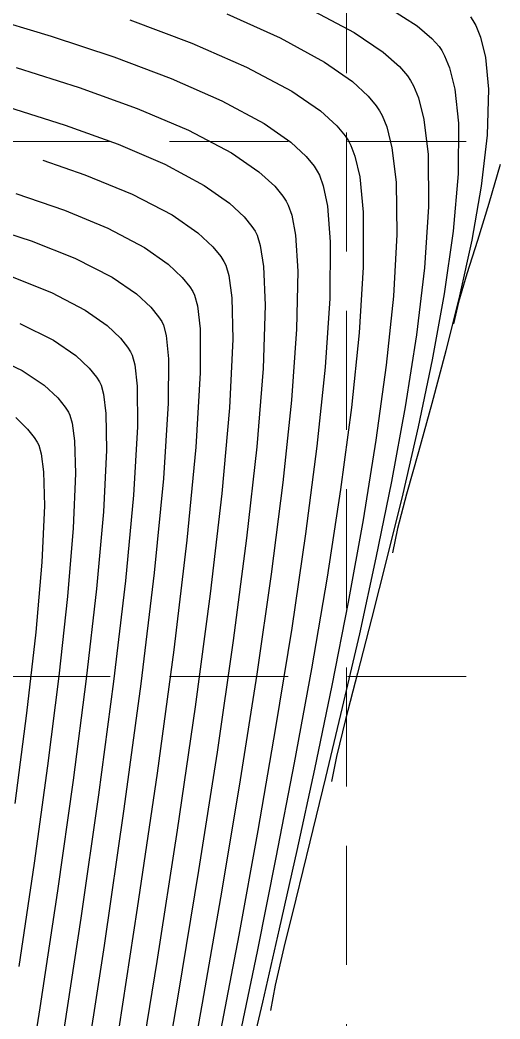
# Model space of a CAD drawing. Header units: inches. Extents: x 2547543 to 2548696, y 7125653 to 7126375.
# Drawn here: x 2548648.55 to 2548664.72, y 7125804.85 to 7125838.46 of the extents above; entities that cross this region are included whole.
import ezdxf

# ---------------------------------------------------------------- set-up
doc = ezdxf.new("R2010")
doc.units = ezdxf.units.IN
doc.header["$MEASUREMENT"] = 0
doc.linetypes.add('HIDDEN', pattern=[0.375, 0.25, -0.125])
for name, color, linetype in [('CONT-MJR', 6, 'Continuous'), ('CONT-MNR', 14, 'Continuous'), ('GRID', 254, 'HIDDEN')]:
    doc.layers.add(name, color=color, linetype=linetype)

msp = doc.modelspace()

# ---------------------------------------------------------------- linework, layer by layer
at = {"layer": 'CONT-MJR', "color": 35}
for points, elevation in [([(2548655.516157372, 7125838.665237795), (2548657.317081811, 7125837.858479523)], 570), ([(2548657.317081811, 7125837.858479523), (2548658.810154007, 7125837.04405176)], 570), ([(2548660.282206429, 7125835.898556213), (2548660.552477413, 7125835.571475838)], 570), ([(2548660.552477413, 7125835.571475838), (2548660.660437291, 7125835.408129076)], 570), ([(2548660.749679253, 7125835.244726261), (2548660.904826246, 7125834.863940061)], 570), ([(2548660.904826246, 7125834.863940061), (2548661.081450194, 7125834.164111074)], 570), ([(2548661.081450194, 7125834.164111074), (2548661.218523462, 7125833.008504554)], 570), ([(2548650.733022428, 7125833.256905006), (2548652.327518629, 7125832.602376172)], 565), ([(2548661.218523462, 7125833.008504554), (2548661.245156229, 7125831.24421564)], 570), ([(2548652.327518629, 7125832.602376172), (2548653.67354317, 7125831.901412723)], 565), ([(2548655.045095927, 7125830.83207185), (2548655.310220965, 7125830.505928937)], 565), ([(2548655.419653718, 7125830.339211619), (2548655.483342003, 7125830.211415122)], 565), ([(2548655.686088864, 7125829.115637647), (2548655.717659012, 7125827.72691839)], 565), ([(2548649.823734515, 7125825.744018406), (2548650.072199068, 7125825.433870168)], 560), ([(2548650.072199068, 7125825.433870168), (2548650.178870146, 7125825.270294162)], 560), ([(2548655.608198253, 7125825.413996986), (2548655.34922337, 7125822.530049947)], 565), ([(2548650.178870146, 7125825.270294162), (2548650.228551278, 7125825.170348946)], 560), ([(2548650.228551278, 7125825.170348946), (2548650.310014181, 7125824.895554473)], 560), ([(2548650.310014181, 7125824.895554473), (2548650.389013051, 7125824.303609014)], 560), ([(2548660.539992348, 7125824.323616523), (2548660.105633408, 7125821.649221093)], 570), ([(2548650.418061496, 7125823.199825906), (2548650.341091299, 7125821.359652643)], 560), ([(2548655.34922337, 7125822.530049947), (2548654.957830472, 7125819.150195443)], 565), ([(2548660.105633408, 7125821.649221093), (2548659.602813851, 7125818.878585336)], 570), ([(2548650.150331895, 7125819.066257372), (2548649.858724313, 7125816.382193154)], 560), ([(2548654.957830472, 7125819.150195443), (2548654.451115667, 7125815.34955164)], 565), ([(2548654.451115667, 7125815.34955164), (2548653.846175067, 7125811.203236708)], 565), ([(2548658.466652585, 7125813.258650918), (2548657.870740725, 7125810.514381298)], 570), ([(2548657.870740725, 7125810.514381298), (2548657.281227945, 7125807.883929431)], 570), ([(2548656.71682917, 7125805.419809837), (2548656.196259325, 7125803.174537037)], 570)]:
    msp.add_lwpolyline(points, dxfattribs=dict(at, elevation=elevation))
at = {"layer": 'CONT-MJR', "color": 35, "extrusion": (-0.5725167267706803, -0.8198930403215936, 0), "elevation": -7301573.998528467}
msp.add_lwpolyline([(-1990033.27936219, 570), (-1990032.13636309, 570)], dxfattribs=at)
at = {"layer": 'CONT-MJR', "color": 35, "extrusion": (-0.6763008507254867, -0.7366255217598581, 0), "elevation": -6972733.703815568}
msp.add_lwpolyline([(-2941801.396324923, 570.0000000000009), (-2941800.670154842, 570.0000000000009)], dxfattribs=at)
at = {"layer": 'CONT-MJR', "color": 35, "extrusion": (0.8776399583976323, 0.4793204600513127, 0), "elevation": 5652365.14207023}
msp.add_lwpolyline([(5032292.690863294, 570.0000000000005), (5032292.504678953, 570.0000000000005)], dxfattribs=at)
at = {"layer": 'CONT-MJR', "color": 35, "extrusion": (0.3236866611773594, 0.9461643331767761, 0), "elevation": 7567173.518127679}
msp.add_lwpolyline([(-104903.7507175691, 565), (-104905.2462764969, 565)], dxfattribs=at)
at = {"layer": 'CONT-MJR', "color": 35, "extrusion": (-0.568831764421918, -0.8224539037445489, 0), "elevation": -7310423.430766299}
msp.add_lwpolyline([(-1957249.370356124, 565), (-1957248.319559142, 565)], dxfattribs=at)
at = {"layer": 'CONT-MJR', "color": 35, "extrusion": (-0.6808624003438307, -0.7324113542252313, 0), "elevation": -6954322.801350078}
msp.add_lwpolyline([(-2985047.084408619, 565), (-2985046.39173684, 565)], dxfattribs=at)
at = {"layer": 'CONT-MJR', "color": 35, "extrusion": (0.9984158402682988, -0.05626553031250044, 0), "elevation": 2143685.084768728}
msp.add_lwpolyline([(7257944.565849288, 570), (7257942.49197662, 570)], dxfattribs=at)
at = {"layer": 'CONT-MJR', "color": 35, "extrusion": (0.8359915239681769, 0.5487423547106284, 0), "elevation": 6040899.247953485}
msp.add_lwpolyline([(4558578.787914058, 565), (4558578.588489406, 565)], dxfattribs=at)
at = {"layer": 'CONT-MJR', "color": 35, "extrusion": (0.9584285796855982, 0.2853325387015068, 0), "elevation": 4475935.479586359}
msp.add_lwpolyline([(6102384.989269832, 565), (6102384.625387918, 565)], dxfattribs=at)
at = {"layer": 'CONT-MJR', "color": 35, "extrusion": (0.991346328827102, 0.1312724507313979, 0), "elevation": 3462025.509351417}
msp.add_lwpolyline([(6729597.009196827, 565), (6729596.255653259, 565)], dxfattribs=at)
at = {"layer": 'CONT-MJR', "color": 35, "extrusion": (0.9946549062384964, -0.1032551088115645, 0), "elevation": 1799260.029075106}
msp.add_lwpolyline([(7350903.230710654, 570), (7350900.893848696, 570)], dxfattribs=at)
at = {"layer": 'CONT-MJR', "color": 35, "extrusion": (0.9988820139457214, -0.04727284861037878, 0), "elevation": 2208948.180751259}
msp.add_lwpolyline([(7238343.366795374, 565.0000000000009), (7238341.051285262, 565.0000000000009)], dxfattribs=at)
at = {"layer": 'CONT-MJR', "color": 35, "extrusion": (-0.4268681716143133, -0.9043138636903966, 0), "elevation": -7531920.824269323}
msp.add_lwpolyline([(-737011.5611004927, 560), (-737010.3181734756, 560)], dxfattribs=at)
at = {"layer": 'CONT-MJR', "color": 35, "extrusion": (0.9906837186608564, -0.1361828534739128, 0), "elevation": 1554501.411619893}
msp.add_lwpolyline([(7406524.553708349, 570), (7406522.00431692, 570)], dxfattribs=at)
at = {"layer": 'CONT-MJR', "color": 35, "extrusion": (0.55626639974433, 0.8310040267745287, 0), "elevation": 7339318.249194107}
msp.add_lwpolyline([(1845920.677928066, 560.0000000000005), (1845919.780262898, 560.0000000000005)], dxfattribs=at)
at = {"layer": 'CONT-MJR', "color": 35, "extrusion": (-0.6826544587689578, -0.7307413290096991, 0), "elevation": -6946982.540488623}
msp.add_lwpolyline([(-3002073.580088554, 560), (-3002072.957188695, 560)], dxfattribs=at)
at = {"layer": 'CONT-MJR', "color": 35, "extrusion": (0.9996538831308543, 0.02630805848793035, 0), "elevation": 2735234.860673921}
msp.add_lwpolyline([(7056307.892111526, 560.0000000000009), (7056306.787946249, 560.0000000000009)], dxfattribs=at)
at = {"layer": 'CONT-MJR', "color": 35, "extrusion": (0.9965585798543458, -0.08289147675539116, 0), "elevation": 1949209.508866522}
msp.add_lwpolyline([(7312559.804977391, 560.0000000000009), (7312557.503662327, 560.0000000000009)], dxfattribs=at)
at = {"layer": 'CONT-MJR', "color": 35, "extrusion": (0.9812656832514275, -0.1926594375396885, 0), "elevation": 1128055.949372501}
msp.add_lwpolyline([(7483344.856179204, 570), (7483341.988085867, 570)], dxfattribs=at)
at = {"layer": 'CONT-MJR', "color": 35, "extrusion": (0.9921560999502623, -0.1250050932221768, 0), "elevation": 1637895.162830532}
msp.add_lwpolyline([(7388516.403898968, 560), (7388513.367904831, 560)], dxfattribs=at)
at = {"layer": 'CONT-MJR', "color": 35, "extrusion": (0.9790429660140583, -0.2036538010899761, 0), "elevation": 1044047.18856678}
msp.add_lwpolyline([(7495524.198053759, 570), (7495521.332425846, 570)], dxfattribs=at)
at = {"layer": 'CONT-MJR', "color": 35, "extrusion": (0.9905235928019318, -0.137342681285727, 0), "elevation": 1545819.124360174}
msp.add_lwpolyline([(7408324.614033483, 560), (7408321.30493217, 560)], dxfattribs=at)
at = {"layer": 'CONT-MJR', "color": 35, "extrusion": (0.9881503576741841, -0.153488991880142, 0), "elevation": 1424719.631772554}
msp.add_lwpolyline([(7432563.198697923, 565.0000000000009), (7432558.7288641, 565.0000000000009)], dxfattribs=at)
at = {"layer": 'CONT-MJR', "color": 35, "extrusion": (0.9891688759638754, -0.1467819294884876, 0), "elevation": 1475104.136505404}
msp.add_lwpolyline([(7422725.180741519, 560), (7422721.661875562, 560)], dxfattribs=at)
at = {"layer": 'CONT-MJR', "color": 35, "extrusion": (0.9747577464381452, -0.2232651691572797, 0), "elevation": 893378.7253051398}
msp.add_lwpolyline([(7514962.833507512, 570), (7514960.305577261, 570)], dxfattribs=at)
at = {"layer": 'CONT-MJR', "color": 35, "extrusion": (0.9870322398566426, -0.1605221401663311, 0), "elevation": 1371753.081476242}
msp.add_lwpolyline([(7442516.292936982, 565), (7442511.620037256, 565)], dxfattribs=at)
at = {"layer": 'CONT-MNR', "color": 35, "extrusion": (0.4666476819087597, 0.8844432943774186, 0), "elevation": 7491725.859132497}
msp.add_lwpolyline([(1071112.508245291, 571.0000000000009), (1071110.725061077, 571.0000000000009)], dxfattribs=at)
at = {"layer": 'CONT-MNR', "color": 35, "extrusion": (0.5419275946123863, 0.8404251794167242, 0), "elevation": 7369924.12836838}
msp.add_lwpolyline([(1719729.819243037, 572), (1719728.731042169, 572)], dxfattribs=at)
at = {"layer": 'CONT-MNR', "color": 35, "extrusion": (-0.2883856750472426, -0.9575143353639914, 0), "elevation": -7558085.993729073}
msp.add_lwpolyline([(385376.60339113, 568), (385378.946870141, 568)], dxfattribs=at)
at = {"layer": 'CONT-MNR', "color": 35, "extrusion": (0.8218316796429217, 0.5697303663447246, 0), "elevation": 6154379.205967506}
msp.add_lwpolyline([(4404188.75713554, 573), (4404188.618540439, 573)], dxfattribs=at)
at = {"layer": 'CONT-MNR', "color": 35, "extrusion": (-0.3503344903306486, -0.936624655283409, 0), "elevation": -7567116.778409912}
msp.add_lwpolyline([(-109296.4558053082, 569), (-109294.2223058562, 569)], dxfattribs=at)
at = {"layer": 'CONT-MNR', "color": 35, "extrusion": (-0.6453329067241892, -0.7639014592857569, 0), "elevation": -7088173.657607735}
msp.add_lwpolyline([(-2651611.352720109, 572), (-2651610.697542029, 572)], dxfattribs=at)
at = {"layer": 'CONT-MNR', "color": 35}
for points, elevation in [([(2548663.804907435, 7125838.44947955), (2548663.901221923, 7125838.274278481)], 573), ([(2548663.901221923, 7125838.274278481), (2548664.063067299, 7125837.882567205)], 573), ([(2548659.807344085, 7125838.036340999), (2548660.785343482, 7125837.3806778)], 571), ([(2548662.428519747, 7125837.839663161), (2548662.667220861, 7125837.568139547)], 572), ([(2548664.063067299, 7125837.882567205), (2548664.233193391, 7125837.199297103)], 573), ([(2548664.233193391, 7125837.199297103), (2548664.336517524, 7125836.130819411)], 573), ([(2548648.420101089, 7125836.864093049), (2548650.546862097, 7125836.190170756)], 567), ([(2548656.176664151, 7125836.87873211), (2548657.707576547, 7125836.062178935)], 569), ([(2548661.333494996, 7125836.897025057), (2548661.60357699, 7125836.579245483)], 571), ([(2548663.019679069, 7125836.855650805), (2548663.200366674, 7125836.13739014)], 572), ([(2548653.647651954, 7125836.493501781), (2548655.351499141, 7125835.746122587)], 568), ([(2548650.546862097, 7125836.190170756), (2548652.502205065, 7125835.486764909)], 567), ([(2548661.708594006, 7125836.421912568), (2548661.804825534, 7125836.246465339)], 571), ([(2548661.804825534, 7125836.246465339), (2548661.971064392, 7125835.843785737)], 571), ([(2548663.200366674, 7125836.13739014), (2548663.324154633, 7125834.987978357)], 572), ([(2548664.336517524, 7125836.130819411), (2548664.293075606, 7125834.587594196)], 573), ([(2548657.707576547, 7125836.062178935), (2548658.671121527, 7125835.399743416)], 569), ([(2548661.971064392, 7125835.843785737), (2548662.157673328, 7125835.117200756)], 571), ([(2548652.502205065, 7125835.486764909), (2548654.231458522, 7125834.753299139)], 567), ([(2548658.671121527, 7125835.399743416), (2548659.222144328, 7125834.898555788)], 569), ([(2548659.222144328, 7125834.898555788), (2548659.500876446, 7125834.562711748)], 569), ([(2548663.324154633, 7125834.987978357), (2548663.311477673, 7125833.2879542)], 572), ([(2548651.851605988, 7125834.283193227), (2548653.43117753, 7125833.607864248)], 566), ([(2548657.672462252, 7125834.347762326), (2548658.191226806, 7125833.86748106)], 568), ([(2548658.456714661, 7125833.543589534), (2548658.564123862, 7125833.380562093)], 568), ([(2548664.721931547, 7125833.602196563), (2548664.348353075, 7125832.286228102)], 574), ([(2548656.599857852, 7125833.355469977), (2548657.132067551, 7125832.866887813)], 567), ([(2548663.311477673, 7125833.2879542), (2548663.139790475, 7125831.353596712)], 572), ([(2548657.132067551, 7125832.866887813), (2548657.405208468, 7125832.534770139)], 567), ([(2548657.405208468, 7125832.534770139), (2548657.515967147, 7125832.366778601)], 567), ([(2548657.702678788, 7125831.897151208), (2548657.828101117, 7125831.219380875)], 567), ([(2548660.108402337, 7125831.996504622), (2548660.111285275, 7125830.147254544)], 569), ([(2548651.50933387, 7125831.46107242), (2548652.745134903, 7125830.807716348)], 564), ([(2548656.467810433, 7125831.35299511), (2548656.534324158, 7125831.222702716)], 566), ([(2548663.139790475, 7125831.353596712), (2548662.838024821, 7125829.247238545)], 572), ([(2548648.927612648, 7125831.02996836), (2548650.402524067, 7125830.449345099)], 563), ([(2548659.004422023, 7125830.999447253), (2548658.986391842, 7125829.089757983)], 568), ([(2548663.961325514, 7125831.040947171), (2548663.604706676, 7125829.917184877)], 574), ([(2548650.402524067, 7125830.449345099), (2548651.658719479, 7125829.808967961)], 563), ([(2548657.905582289, 7125830.013627932), (2548657.868976273, 7125828.062870658)], 567), ([(2548663.604706676, 7125829.917184877), (2548663.322354372, 7125828.965772329)], 574), ([(2548654.267000472, 7125829.485265136), (2548654.371497004, 7125829.325428126)], 564), ([(2548649.614741242, 7125829.291513401), (2548650.747061166, 7125828.703867076)], 562), ([(2548652.474007789, 7125829.247375813), (2548652.958738096, 7125828.794295123)], 563), ([(2548654.371497004, 7125829.325428126), (2548654.43225647, 7125829.20029482)], 564), ([(2548658.986391842, 7125829.089757983), (2548658.831046329, 7125826.777452635)], 568), ([(2548650.747061166, 7125828.703867076), (2548651.487885455, 7125828.181423144)], 562), ([(2548648.548488616, 7125828.25355144), (2548649.681142703, 7125827.690195194)], 561), ([(2548661.904263379, 7125827.868820055), (2548661.526739463, 7125825.449842723)], 571), ([(2548649.681142703, 7125827.690195194), (2548650.426951469, 7125827.17673591)], 561), ([(2548652.275183575, 7125827.297861144), (2548652.330524954, 7125827.183576234)], 562), ([(2548662.897084315, 7125827.327271165), (2548662.4224069, 7125825.555737467)], 573), ([(2548652.418708066, 7125826.858445711), (2548652.496744417, 7125826.139031059)], 562), ([(2548658.831046329, 7125826.777452635), (2548658.554488615, 7125824.120135076)], 568), ([(2548651.22702686, 7125826.284077654), (2548651.279629026, 7125826.176812195)], 561), ([(2548651.279629026, 7125826.176812195), (2548651.364623463, 7125825.87656609)], 561), ([(2548652.496744417, 7125826.139031059), (2548652.505178295, 7125824.774381726)], 562), ([(2548662.4224069, 7125825.555737467), (2548661.969408172, 7125823.927783633)], 573), ([(2548651.443373004, 7125825.220502341), (2548651.462378454, 7125823.985848893)], 561), ([(2548649.130713431, 7125824.256510669), (2548649.181849054, 7125824.153276005)], 559), ([(2548656.524340728, 7125824.101355702), (2548656.183624082, 7125821.02674063)], 566), ([(2548658.554488615, 7125824.120135076), (2548658.172821833, 7125821.175409174)], 568), ([(2548649.2651527, 7125823.868680109), (2548649.344473335, 7125823.255141315)], 559), ([(2548661.969408172, 7125823.927783633), (2548661.574063395, 7125822.506490183)], 573), ([(2548649.344473335, 7125823.255141315), (2548649.370044805, 7125822.112965764)], 559), ([(2548657.407807489, 7125822.903868183), (2548657.013192891, 7125819.811973362)], 567), ([(2548661.064990733, 7125822.928859795), (2548660.542443383, 7125820.363348703)], 571), ([(2548659.347374945, 7125822.668795063), (2548658.893038625, 7125819.718685802)], 569), ([(2548661.574063395, 7125822.506490183), (2548661.272347829, 7125821.354937639)], 573), ([(2548661.272347829, 7125821.354937639), (2548661.100236739, 7125820.536206519)], 573), ([(2548660.90881323, 7125820.348452169), (2548660.390631991, 7125818.317080419)], 572), ([(2548651.12706284, 7125819.326953432), (2548650.782542786, 7125816.291284369)], 561), ([(2548652.101364714, 7125819.591668029), (2548651.70367163, 7125816.204825174)], 562), ([(2548660.390631991, 7125818.317080419), (2548659.915962974, 7125816.487703913)], 572), ([(2548650.782542786, 7125816.291284369), (2548650.339921477, 7125812.880283047)], 561), ([(2548656.52919027, 7125816.456049741), (2548655.970773711, 7125812.894272512)], 567), ([(2548659.915962974, 7125816.487703913), (2548659.51373796, 7125814.922655306)], 572), ([(2548659.408657592, 7125815.328651774), (2548658.844271538, 7125812.974420805)], 571), ([(2548657.158573588, 7125814.654147808), (2548656.55819839, 7125811.192820076)], 568), ([(2548659.51373796, 7125814.922655306), (2548659.212888731, 7125813.684267252)], 572), ([(2548655.188626499, 7125813.829866666), (2548654.566418353, 7125809.840865617)], 566), ([(2548658.844271538, 7125812.974420805), (2548658.312791634, 7125810.805571412)], 571), ([(2548655.970773711, 7125812.894272512), (2548655.352917298, 7125809.184816863)], 567), ([(2548651.197796653, 7125812.39524597), (2548650.60049651, 7125808.243621155)], 562), ([(2548657.173775755, 7125810.278867038), (2548656.539757001, 7125807.122044105)], 569), ([(2548649.814054096, 7125809.165560938), (2548649.219795826, 7125805.218729516)], 561), ([(2548657.837644076, 7125808.87958103), (2548657.442255053, 7125807.253927093)], 571), ([(2548657.442255053, 7125807.253927093), (2548657.15005076, 7125805.986087035)], 571), ([(2548653.882452497, 7125805.680327078), (2548653.152765329, 7125801.414879976)], 566), ([(2548649.219795826, 7125805.218729516), (2548648.572001848, 7125801.111400252)], 561), ([(2548654.690595116, 7125805.385857986), (2548653.998781251, 7125801.555571072)], 567)]:
    msp.add_lwpolyline(points, dxfattribs=dict(at, elevation=elevation))
at = {"layer": 'CONT-MNR', "color": 35, "extrusion": (-0.3145652139422028, -0.9492358643548485, 0), "elevation": -7565817.42236788}
msp.add_lwpolyline([(177728.874100402, 568.0000000000009), (177731.1022779965, 568.0000000000009)], dxfattribs=at)
at = {"layer": 'CONT-MNR', "color": 35, "extrusion": (-0.3991246855214516, -0.916896660157186, 0), "elevation": -7550887.629947767}
msp.add_lwpolyline([(-507245.0739278975, 569.0000000000005), (-507243.0670287735, 569.0000000000005)], dxfattribs=at)
at = {"layer": 'CONT-MNR', "color": 35, "extrusion": (0.8284699304590193, 0.5600335474998152, 0), "elevation": 6102198.474868611}
msp.add_lwpolyline([(4476205.559634796, 572), (4476205.399769626, 572)], dxfattribs=at)
at = {"layer": 'CONT-MNR', "color": 35, "extrusion": (-0.3507487526749265, -0.936469600412626, 0), "elevation": -7567066.341589647}
msp.add_lwpolyline([(-112643.665171959, 568), (-112641.5988544151, 568)], dxfattribs=at)
at = {"layer": 'CONT-MNR', "color": 35, "extrusion": (-0.6616136702696326, -0.749844884834421, 0), "elevation": -7029501.526526546}
msp.add_lwpolyline([(-2803451.170106897, 571.0000000000009), (-2803450.439087021, 571.0000000000009)], dxfattribs=at)
at = {"layer": 'CONT-MNR', "color": 35, "extrusion": (0.8767829532027961, 0.4808863202181816, 0), "elevation": 5661341.801506717}
msp.add_lwpolyline([(5022195.736341649, 572), (5022195.534284747, 572)], dxfattribs=at)
at = {"layer": 'CONT-MNR', "color": 35, "extrusion": (0.9247847053109159, 0.3804907999190026, 0), "elevation": 5068279.944889624}
msp.add_lwpolyline([(5620122.541217998, 572.0000000000009), (5620122.105565025, 572.0000000000009)], dxfattribs=at)
at = {"layer": 'CONT-MNR', "color": 35, "extrusion": (0.8317368627264937, 0.5551700560926262, 0), "elevation": 6075866.899717202}
msp.add_lwpolyline([(4511880.355304368, 571), (4511880.16614248, 571)], dxfattribs=at)
at = {"layer": 'CONT-MNR', "color": 35, "extrusion": (-0.2998101960330311, -0.9539988712543823, 0), "elevation": -7562149.751177751}
msp.add_lwpolyline([(295009.2861557901, 566), (295011.3216766962, 566)], dxfattribs=at)
at = {"layer": 'CONT-MNR', "color": 35, "extrusion": (-0.4757104517031895, -0.8796019361849696, 0), "elevation": -7480320.907722902}
msp.add_lwpolyline([(-1148032.359703882, 568), (-1148030.743658153, 568)], dxfattribs=at)
at = {"layer": 'CONT-MNR', "color": 35, "extrusion": (0.9930590954300861, 0.1176164656142132, 0), "elevation": 3369087.677890762}
msp.add_lwpolyline([(6776610.740641093, 571.0000000000009), (6776609.554149141, 571.0000000000009)], dxfattribs=at)
at = {"layer": 'CONT-MNR', "color": 35, "extrusion": (-0.3383102897567122, -0.9410346156463798, 0), "elevation": -7567891.872250343}
msp.add_lwpolyline([(-12375.34171036771, 566.0000000000009), (-12373.44551293924, 566.0000000000009)], dxfattribs=at)
at = {"layer": 'CONT-MNR', "color": 35, "extrusion": (0.5734318445422366, 0.8192532695478781, 0), "elevation": 7299344.557887611}
msp.add_lwpolyline([(1998185.300750963, 568), (1998184.20281679, 568)], dxfattribs=at)
at = {"layer": 'CONT-MNR', "color": 35, "extrusion": (-0.4665770884069655, -0.8844805371367304, 0), "elevation": -7491805.820815611}
msp.add_lwpolyline([(-1070516.168047245, 567.0000000000005), (-1070514.530371324, 567.0000000000005)], dxfattribs=at)
at = {"layer": 'CONT-MNR', "color": 35, "extrusion": (0.833965610074382, 0.5518164198474561, 0), "elevation": 6057646.892341156}
msp.add_lwpolyline([(4536308.807197176, 569), (4536308.605310956, 569)], dxfattribs=at)
at = {"layer": 'CONT-MNR', "color": 35, "extrusion": (0.9931593913006475, -0.1167665340383437, 0), "elevation": 1699170.87101674}
msp.add_lwpolyline([(7374688.237453878, 573.0000000000009), (7374686.510593147, 573.0000000000009)], dxfattribs=at)
at = {"layer": 'CONT-MNR', "color": 35, "extrusion": (0.8806886304410322, 0.4736956155717499, 0), "elevation": 5620052.053291635}
msp.add_lwpolyline([(5068352.449583711, 569), (5068352.276587248, 569)], dxfattribs=at)
at = {"layer": 'CONT-MNR', "color": 35, "extrusion": (0.9328762081269546, 0.3601971408974186, 0), "elevation": 4944289.111831212}
msp.add_lwpolyline([(5729501.292426937, 569), (5729500.899955859, 569)], dxfattribs=at)
at = {"layer": 'CONT-MNR', "color": 35, "extrusion": (0.567313425979624, 0.8235019591374765, 0), "elevation": 7314024.836027645}
msp.add_lwpolyline([(1943758.347766937, 567.0000000000009), (1943757.230699952, 567.0000000000009)], dxfattribs=at)
at = {"layer": 'CONT-MNR', "color": 35, "extrusion": (0.7733885948820721, 0.6339322371565704, 0), "elevation": 6488398.982565909}
msp.add_lwpolyline([(3895362.053222432, 568), (3895361.63442711, 568)], dxfattribs=at)
at = {"layer": 'CONT-MNR', "color": 35, "extrusion": (0.9752464857873515, 0.2211205371724241, 0), "elevation": 4061239.762563793}
msp.add_lwpolyline([(6385883.413822906, 569.0000000000009), (6385882.700135083, 569.0000000000009)], dxfattribs=at)
at = {"layer": 'CONT-MNR', "color": 35, "extrusion": (0.9999605400218975, 0.008883602822913856, 0), "elevation": 2611864.805561498}
msp.add_lwpolyline([(7102911.450114662, 571.0000000000009), (7102909.681948952, 571.0000000000009)], dxfattribs=at)
at = {"layer": 'CONT-MNR', "color": 35, "extrusion": (0.4725415161305554, 0.8813084111325818, 0), "elevation": 7484401.651401968}
msp.add_lwpolyline([(1121102.510795565, 566.0000000000005), (1121101.004583888, 566.0000000000005)], dxfattribs=at)
at = {"layer": 'CONT-MNR', "color": 35, "extrusion": (0.8836155937429498, 0.4682130738182076, 0), "elevation": 5588442.801015727}
msp.add_lwpolyline([(5103182.233057175, 568), (5103182.072197391, 568)], dxfattribs=at)
at = {"layer": 'CONT-MNR', "color": 35, "extrusion": (0.9388797536281026, 0.3442452733549634, 0), "elevation": 4845918.406523162}
msp.add_lwpolyline([(5812936.865263668, 568.0000000000009), (5812936.490897919, 568.0000000000009)], dxfattribs=at)
at = {"layer": 'CONT-MNR', "color": 35, "extrusion": (0.995311251912905, 0.09672389474977602, 0), "elevation": 3225948.30722891}
msp.add_lwpolyline([(6845905.622194968, 569), (6845904.433283992, 569)], dxfattribs=at)
at = {"layer": 'CONT-MNR', "color": 35, "extrusion": (-0.5756148438687526, -0.817720949663118, 0), "elevation": -7293986.3539085}
msp.add_lwpolyline([(-2017646.80035532, 566), (-2017645.762575098, 566)], dxfattribs=at)
at = {"layer": 'CONT-MNR', "color": 35, "extrusion": (0.9797015047677989, 0.2004618705781986, 0), "elevation": 3925382.620400551}
msp.add_lwpolyline([(6470280.297896674, 568), (6470279.595300872, 568)], dxfattribs=at)
at = {"layer": 'CONT-MNR', "color": 35, "extrusion": (0.9845966757217166, -0.1748410311046718, 0), "elevation": 1263518.225043707}
msp.add_lwpolyline([(7461682.415743693, 573), (7461680.563421603, 573)], dxfattribs=at)
at = {"layer": 'CONT-MNR', "color": 35, "extrusion": (-0.3234967409581849, -0.9462292843647532, 0), "elevation": -7567150.96007313}
msp.add_lwpolyline([(106422.1338569634, 564.0000000000005), (106423.8641296332, 564.0000000000005)], dxfattribs=at)
at = {"layer": 'CONT-MNR', "color": 35, "extrusion": (-0.6840157358921362, -0.7294672528989492, 0), "elevation": -6941381.852305898}
msp.add_lwpolyline([(-3015020.61928588, 566), (-3015019.939177904, 566)], dxfattribs=at)
at = {"layer": 'CONT-MNR', "color": 35, "extrusion": (0.8864658213540297, 0.4627940660500364, 0), "elevation": 5557090.71325436}
msp.add_lwpolyline([(5137303.267064101, 567), (5137303.117436443, 567)], dxfattribs=at)
at = {"layer": 'CONT-MNR', "color": 35, "extrusion": (0.944277679644438, 0.3291499107174667, 0), "elevation": 4752107.514428446}
msp.add_lwpolyline([(5889873.910965565, 567.0000000000009), (5889873.55409216, 567.0000000000009)], dxfattribs=at)
at = {"layer": 'CONT-MNR', "color": 35, "extrusion": (0.9968592970952336, 0.07919306658285882, 0), "elevation": 3104970.832481003}
msp.add_lwpolyline([(6901615.962030326, 568.0000000000009), (6901614.75909422, 568.0000000000009)], dxfattribs=at)
at = {"layer": 'CONT-MNR', "color": 35, "extrusion": (0.99769917965396, -0.06779636360318612, 0), "elevation": 2059692.789997116}
msp.add_lwpolyline([(7282226.948076317, 571.0000000000009), (7282224.90083214, 571.0000000000009)], dxfattribs=at)
at = {"layer": 'CONT-MNR', "color": 35, "extrusion": (0.954942260218375, -0.2967916434959405, 0), "elevation": 318939.8178482046}
msp.add_lwpolyline([(7561180.670014955, 574), (7561179.365977023, 574)], dxfattribs=at)
at = {"layer": 'CONT-MNR', "color": 35, "extrusion": (0.3822359848933007, 0.9240647444052006, 0), "elevation": 7558915.947570452}
msp.add_lwpolyline([(368631.7796352664, 564.0000000000005), (368630.2011561538, 564.0000000000005)], dxfattribs=at)
at = {"layer": 'CONT-MNR', "color": 35, "extrusion": (0.7768908314936932, 0.6296353198011038, 0), "elevation": 6466702.964686118}
msp.add_lwpolyline([(3931269.517558142, 566.0000000000009), (3931269.107423284, 566.0000000000009)], dxfattribs=at)
at = {"layer": 'CONT-MNR', "color": 35, "extrusion": (-0.3066455952279397, -0.9518237646367644, 0), "elevation": -7564067.28454479}
msp.add_lwpolyline([(240758.1903197733, 563), (240759.9193393537, 563)], dxfattribs=at)
at = {"layer": 'CONT-MNR', "color": 35, "extrusion": (0.8361287317800729, 0.5485332659847051, 0), "elevation": 6039760.445088038}
msp.add_lwpolyline([(4560089.669558138, 566.0000000000009), (4560089.475897383, 566.0000000000009)], dxfattribs=at)
at = {"layer": 'CONT-MNR', "color": 35, "extrusion": (0.951636210031766, 0.3072271533513545, 0), "elevation": 4614642.686810098}
msp.add_lwpolyline([(5998182.526188101, 566.0000000000009), (5998182.165755277, 566.0000000000009)], dxfattribs=at)
at = {"layer": 'CONT-MNR', "color": 35, "extrusion": (0.9979417257136817, 0.06412731149517217, 0), "elevation": 3000372.389496174}
msp.add_lwpolyline([(6947725.72977613, 567.0000000000005), (6947724.521536298, 567.0000000000005)], dxfattribs=at)
at = {"layer": 'CONT-MNR', "color": 35, "extrusion": (0.5762232824933436, 0.8172923153392527, 0), "elevation": 7292479.810291581}
msp.add_lwpolyline([(2023075.31544746, 564.0000000000009), (2023074.338425813, 564.0000000000009)], dxfattribs=at)
at = {"layer": 'CONT-MNR', "color": 35, "extrusion": (0.9878083199087173, 0.1556750561879375, 0), "elevation": 3626898.361163146}
msp.add_lwpolyline([(6642192.762808582, 566.0000000000009), (6642192.041467972, 566.0000000000009)], dxfattribs=at)
at = {"layer": 'CONT-MNR', "color": 35, "extrusion": (0.9767726176306958, -0.214278448395723, 0), "elevation": 962552.9590564051}
msp.add_lwpolyline([(7506440.363885742, 573), (7506438.44997883, 573)], dxfattribs=at)
at = {"layer": 'CONT-MNR', "color": 35, "extrusion": (0.6874754216380097, 0.726207645679692, 0), "elevation": 6926969.075069285}
msp.add_lwpolyline([(3047981.462433972, 564.0000000000009), (3047980.810932516, 564.0000000000009)], dxfattribs=at)
at = {"layer": 'CONT-MNR', "color": 35, "extrusion": (0.9991131798840405, 0.04210527024020852, 0), "elevation": 2846431.562146464}
msp.add_lwpolyline([(7012198.956102486, 566), (7012197.657592824, 566)], dxfattribs=at)
at = {"layer": 'CONT-MNR', "color": 35, "extrusion": (0.9980687868078385, -0.06211840950901342, 0), "elevation": 2101092.870077194}
msp.add_lwpolyline([(7270387.362561173, 569), (7270385.149997222, 569)], dxfattribs=at)
at = {"layer": 'CONT-MNR', "color": 35, "extrusion": (0.9929425220789293, -0.1185965760363046, 0), "elevation": 1685575.99247963}
msp.add_lwpolyline([(7377802.346840287, 571), (7377800.071286311, 571)], dxfattribs=at)
at = {"layer": 'CONT-MNR', "color": 35, "extrusion": (-0.3686235369975288, -0.9295787691053575, 0), "elevation": -7563511.857213235}
msp.add_lwpolyline([(-257579.2494984972, 562), (-257577.8257262562, 562)], dxfattribs=at)
at = {"layer": 'CONT-MNR', "color": 35, "extrusion": (0.5672703611044626, 0.8235316250226293, 0), "elevation": 7314120.748985364}
msp.add_lwpolyline([(1943376.806780327, 563), (1943375.81679004, 563)], dxfattribs=at)
at = {"layer": 'CONT-MNR', "color": 35, "extrusion": (0.7796881665624422, 0.6261679989607399, 0), "elevation": 6449121.962363053}
msp.add_lwpolyline([(3960039.583810433, 564.0000000000005), (3960039.184192529, 564.0000000000005)], dxfattribs=at)
at = {"layer": 'CONT-MNR', "color": 35, "extrusion": (0.9646812803151451, 0.2634198690485072, 0), "elevation": 4335724.215593732}
msp.add_lwpolyline([(6202787.819452558, 564.0000000000009), (6202787.452273242, 564.0000000000009)], dxfattribs=at)
at = {"layer": 'CONT-MNR', "color": 35, "extrusion": (0.9838700289493901, -0.1788847845265954, 0), "elevation": 1232850.550764137}
msp.add_lwpolyline([(7466806.830380011, 572.0000000000009), (7466804.578023371, 572.0000000000009)], dxfattribs=at)
at = {"layer": 'CONT-MNR', "color": 35, "extrusion": (0.9704655802448353, -0.2412396268444615, 0), "elevation": 754357.6918784515}
msp.add_lwpolyline([(7530210.546526084, 573.0000000000005), (7530208.63812966, 573.0000000000005)], dxfattribs=at)
at = {"layer": 'CONT-MNR', "color": 35, "extrusion": (0.778036911341706, 0.6282185643467235, 0), "elevation": 6459524.011031115}
msp.add_lwpolyline([(3943046.723106698, 563), (3943046.313926751, 563)], dxfattribs=at)
at = {"layer": 'CONT-MNR', "color": 35, "extrusion": (0.9940946456466796, 0.1085165217678977, 0), "elevation": 3306873.98195135}
msp.add_lwpolyline([(6807177.177013791, 564), (6807176.391232848, 564)], dxfattribs=at)
at = {"layer": 'CONT-MNR', "color": 35, "extrusion": (0.9994162788708462, -0.03416286767751106, 0), "elevation": 2303730.358424127}
msp.add_lwpolyline([(7208738.798348079, 566), (7208736.665223114, 566)], dxfattribs=at)
at = {"layer": 'CONT-MNR', "color": 35, "extrusion": (0.9755018229546873, -0.2199913484937119, 0), "elevation": 918604.9937386324}
msp.add_lwpolyline([(7511943.027315422, 574), (7511942.280795347, 574)], dxfattribs=at)
at = {"layer": 'CONT-MNR', "color": 35, "extrusion": (0.8366775597218175, 0.5476957741830265, 0), "elevation": 6035187.096990791}
msp.add_lwpolyline([(4566134.184096513, 563.0000000000009), (4566133.987732469, 563.0000000000009)], dxfattribs=at)
at = {"layer": 'CONT-MNR', "color": 35, "extrusion": (0.6909036031162068, 0.7229468937626353, 0), "elevation": 6912467.845313653}
msp.add_lwpolyline([(3080720.68928195, 562), (3080720.072830312, 562)], dxfattribs=at)
at = {"layer": 'CONT-MNR', "color": 35, "extrusion": (0.9020377928178408, 0.4316570633365314, 0), "elevation": 5374895.741288567}
msp.add_lwpolyline([(5327622.23321885, 563.0000000000009), (5327622.099023784, 563.0000000000009)], dxfattribs=at)
at = {"layer": 'CONT-MNR', "color": 35, "extrusion": (0.9676861455612806, 0.2521577357305383, 0), "elevation": 4263129.268634968}
msp.add_lwpolyline([(6252902.549907239, 563), (6252902.188701868, 563)], dxfattribs=at)
at = {"layer": 'CONT-MNR', "color": 35, "extrusion": (0.9999848658115359, 0.005501649560321226, 0), "elevation": 2587819.85127017}
msp.add_lwpolyline([(7111698.416780386, 564), (7111696.937002114, 564)], dxfattribs=at)
at = {"layer": 'CONT-MNR', "color": 35, "extrusion": (0.9974512425691294, -0.07135137488023524, 0), "elevation": 2033724.328847989}
msp.add_lwpolyline([(7289516.2986951, 567), (7289513.903278115, 567)], dxfattribs=at)
at = {"layer": 'CONT-MNR', "color": 35, "extrusion": (0.7824973603691955, 0.6226539014695415, 0), "elevation": 6431237.863671612}
msp.add_lwpolyline([(3989013.339224548, 562), (3989012.95400395, 562)], dxfattribs=at)
at = {"layer": 'CONT-MNR', "color": 35, "extrusion": (0.995197394552292, 0.09788843586619264, 0), "elevation": 3233949.436909996}
msp.add_lwpolyline([(6842121.599480256, 563.0000000000005), (6842120.81359183, 563.0000000000005)], dxfattribs=at)
at = {"layer": 'CONT-MNR', "color": 35, "extrusion": (0.9946668812692101, -0.1031396883172672, 0), "elevation": 1800111.994972226}
msp.add_lwpolyline([(7350693.047838856, 569.0000000000005), (7350690.522925332, 569.0000000000005)], dxfattribs=at)
at = {"layer": 'CONT-MNR', "color": 35, "extrusion": (0.837867933151969, 0.5458729949316488, 0), "elevation": 6025230.702580287}
msp.add_lwpolyline([(4579261.926011506, 562.0000000000009), (4579261.739562978, 562.0000000000009)], dxfattribs=at)
at = {"layer": 'CONT-MNR', "color": 35, "extrusion": (-0.6869251928699381, -0.7267281330735713, 0), "elevation": -6929271.266845894}
msp.add_lwpolyline([(-3042734.24110156, 561), (-3042733.61991377, 561)], dxfattribs=at)
at = {"layer": 'CONT-MNR', "color": 35, "extrusion": (0.9651312376597928, 0.2617664877200221, 0), "elevation": 4325086.732068675}
msp.add_lwpolyline([(6210206.640053759, 562.0000000000005), (6210206.303176752, 562.0000000000005)], dxfattribs=at)
at = {"layer": 'CONT-MNR', "color": 35, "extrusion": (0.9999985012867766, -0.001731307078734903, 0), "elevation": 2536312.73474688}
msp.add_lwpolyline([(7130228.881307933, 563.0000000000009), (7130227.387402808, 563.0000000000009)], dxfattribs=at)
at = {"layer": 'CONT-MNR', "color": 35, "extrusion": (0.7814153377869173, 0.6240112738335406, 0), "elevation": 6438151.114436079}
msp.add_lwpolyline([(3977843.435704215, 561), (3977843.044012025, 561)], dxfattribs=at)
at = {"layer": 'CONT-MNR', "color": 35, "extrusion": (0.9966973619648022, -0.08120571810164633, 0), "elevation": 1961581.571148177}
msp.add_lwpolyline([(7309258.212198336, 566), (7309255.566899969, 566)], dxfattribs=at)
at = {"layer": 'CONT-MNR', "color": 35, "extrusion": (0.9786690348875762, -0.2054432285382516, 0), "elevation": 1030344.094328349}
msp.add_lwpolyline([(7497431.702536065, 572.0000000000009), (7497429.389842519, 572.0000000000009)], dxfattribs=at)
at = {"layer": 'CONT-MNR', "color": 35, "extrusion": (0.8377197304553374, 0.5461004057916794, 0), "elevation": 6026472.044265428}
msp.add_lwpolyline([(4577625.995513031, 561), (4577625.804668261, 561)], dxfattribs=at)
at = {"layer": 'CONT-MNR', "color": 35, "extrusion": (0.9982814310321888, -0.05860191512506454, 0), "elevation": 2126687.498905451}
msp.add_lwpolyline([(7262936.402612409, 564), (7262933.904539495, 564)], dxfattribs=at)
at = {"layer": 'CONT-MNR', "color": 35, "extrusion": (0.9928729188769009, 0.1191778794947417, 0), "elevation": 3379727.7372112}
msp.add_lwpolyline([(6771296.672267521, 561.0000000000009), (6771296.011494387, 561.0000000000009)], dxfattribs=at)
at = {"layer": 'CONT-MNR', "color": 35, "extrusion": (0.9980320809261957, -0.06270538606951984, 0), "elevation": 2096810.359642982}
msp.add_lwpolyline([(7271616.82160179, 563.0000000000005), (7271614.28892971, 563.0000000000005)], dxfattribs=at)
at = {"layer": 'CONT-MNR', "color": 35, "extrusion": (0.9945537186663937, -0.1042252401621022, 0), "elevation": 1792086.099033321}
msp.add_lwpolyline([(7352650.882877868, 567.0000000000009), (7352648.098019918, 567.0000000000009)], dxfattribs=at)
at = {"layer": 'CONT-MNR', "color": 35, "extrusion": (0.9913114397774956, -0.1315356581549989, 0), "elevation": 1589215.392512859}
msp.add_lwpolyline([(7399151.896972204, 569), (7399149.114072204, 569)], dxfattribs=at)
at = {"layer": 'CONT-MNR', "color": 35, "extrusion": (0.9836364048145146, -0.1801649886175898, 0), "elevation": 1223132.000189231}
msp.add_lwpolyline([(7468400.901774172, 571), (7468398.338852633, 571)], dxfattribs=at)
at = {"layer": 'CONT-MNR', "color": 35, "extrusion": (-0.6946874959315564, -0.7193116730571969, 0), "elevation": -6896203.3416084}
msp.add_lwpolyline([(-3116949.037235195, 559), (-3116948.476987766, 559)], dxfattribs=at)
at = {"layer": 'CONT-MNR', "color": 35, "extrusion": (0.7869093859742433, 0.6170685685283601, 0), "elevation": 6402678.112416107}
msp.add_lwpolyline([(4034687.26493082, 559), (4034686.900202272, 559)], dxfattribs=at)
at = {"layer": 'CONT-MNR', "color": 35, "extrusion": (0.9983794691653851, -0.05690725392288528, 0), "elevation": 2139011.215361208}
msp.add_lwpolyline([(7259313.970886155, 562), (7259311.667856091, 562)], dxfattribs=at)
at = {"layer": 'CONT-MNR', "color": 35, "extrusion": (0.9744332400646571, -0.2246772366242165, 0), "elevation": 882490.31398886}
msp.add_lwpolyline([(7516266.842928573, 572), (7516264.535572683, 572)], dxfattribs=at)
at = {"layer": 'CONT-MNR', "color": 35, "extrusion": (0.8393168431805311, 0.5436425634122735, 0), "elevation": 6013025.50800002}
msp.add_lwpolyline([(4595270.35483411, 559), (4595270.173374279, 559)], dxfattribs=at)
at = {"layer": 'CONT-MNR', "color": 35, "extrusion": (0.9597307819794537, 0.280921387795779, 0), "elevation": 4447813.482614265}
msp.add_lwpolyline([(6122902.721702047, 559.0000000000009), (6122902.425164829, 559.0000000000009)], dxfattribs=at)
at = {"layer": 'CONT-MNR', "color": 35, "extrusion": (0.9953384380951823, -0.09644373307915481, 0), "elevation": 1849532.688743805}
msp.add_lwpolyline([(7338408.37327674, 564.0000000000009), (7338405.227246284, 564.0000000000009)], dxfattribs=at)
at = {"layer": 'CONT-MNR', "color": 35, "extrusion": (0.998746473093013, -0.0500547948179533, 0), "elevation": 2188775.001673315}
msp.add_lwpolyline([(7244463.79976001, 561), (7244461.72699161, 561)], dxfattribs=at)
at = {"layer": 'CONT-MNR', "color": 35, "extrusion": (0.9951445978574545, -0.09842372353820632, 0), "elevation": 1834928.614146929}
msp.add_lwpolyline([(7342072.257357433, 563), (7342069.064290599, 563)], dxfattribs=at)
at = {"layer": 'CONT-MNR', "color": 35, "extrusion": (0.995555770103465, -0.09417382127585726, 0), "elevation": 1866259.644830215}
msp.add_lwpolyline([(7334170.014977217, 562.0000000000009), (7334167.118689686, 562.0000000000009)], dxfattribs=at)
at = {"layer": 'CONT-MNR', "color": 35, "extrusion": (0.9711856032727464, -0.2383244091480179, 0), "elevation": 776965.8580236568}
msp.add_lwpolyline([(7527904.474583708, 572.0000000000009), (7527902.239136295, 572.0000000000009)], dxfattribs=at)
at = {"layer": 'CONT-MNR', "color": 35, "extrusion": (0.9989686065364461, -0.04540620171993341, 0), "elevation": 2222464.193461966}
msp.add_lwpolyline([(7234197.07402564, 559.0000000000009), (7234195.175463505, 559.0000000000009)], dxfattribs=at)
at = {"layer": 'CONT-MNR', "color": 35, "extrusion": (0.9960231246527341, -0.0890950905325551, 0), "elevation": 1903639.941173296}
msp.add_lwpolyline([(7324555.733706036, 561.0000000000009), (7324553.134644562, 561.0000000000009)], dxfattribs=at)
at = {"layer": 'CONT-MNR', "color": 35, "extrusion": (0.9915597630523204, -0.129650438856281, 0), "elevation": 1603279.098207889}
msp.add_lwpolyline([(7396111.801528821, 566), (7396108.326156537, 566)], dxfattribs=at)
at = {"layer": 'CONT-MNR', "color": 35, "extrusion": (0.9891866554747285, -0.1466620626839847, 0), "elevation": 1476011.022019238}
msp.add_lwpolyline([(7422558.680716447, 568.0000000000009), (7422555.471483528, 568.0000000000009)], dxfattribs=at)
at = {"layer": 'CONT-MNR', "color": 35, "extrusion": (0.9928752797667734, -0.1191582092348307, 0), "elevation": 1681395.659705872}
msp.add_lwpolyline([(7378744.546434015, 564.0000000000009), (7378740.834679287, 564.0000000000009)], dxfattribs=at)
at = {"layer": 'CONT-MNR', "color": 35, "extrusion": (0.9767762810029305, -0.21426174849955, 0), "elevation": 962680.4356419677}
msp.add_lwpolyline([(7506412.777762428, 571.0000000000009), (7506410.164511199, 571.0000000000009)], dxfattribs=at)
at = {"layer": 'CONT-MNR', "color": 35, "extrusion": (0.9962672322409689, -0.08632266193137952, 0), "elevation": 1924015.998441731}
msp.add_lwpolyline([(7319227.374911931, 559), (7319225.015964425, 559)], dxfattribs=at)
at = {"layer": 'CONT-MNR', "color": 35, "extrusion": (0.9927958807400393, -0.1198179418351427, 0), "elevation": 1676491.203421525}
msp.add_lwpolyline([(7379858.969430137, 563), (7379855.204657545, 563)], dxfattribs=at)
at = {"layer": 'CONT-MNR', "color": 35, "extrusion": (0.989759293353835, -0.1427464227913166, 0), "elevation": 1505371.676764402}
msp.add_lwpolyline([(7416658.053220799, 567), (7416654.662574564, 567)], dxfattribs=at)
at = {"layer": 'CONT-MNR', "color": 35, "extrusion": (0.9858177267926207, -0.1678195743691114, 0), "elevation": 1316661.084084262}
msp.add_lwpolyline([(7452474.247250661, 569.0000000000005), (7452471.11724626, 569.0000000000005)], dxfattribs=at)
at = {"layer": 'CONT-MNR', "color": 35, "extrusion": (0.9870652576994566, -0.1603189852846669, 0), "elevation": 1373287.560335418}
msp.add_lwpolyline([(7442245.598003352, 568), (7442242.207415991, 568)], dxfattribs=at)
at = {"layer": 'CONT-MNR', "color": 35, "extrusion": (0.9937756090116634, -0.1114003542790496, 0), "elevation": 1738966.657015551}
msp.add_lwpolyline([(7365384.400176777, 559.0000000000009), (7365381.651650801, 559.0000000000009)], dxfattribs=at)
at = {"layer": 'CONT-MNR', "color": 35, "extrusion": (0.9742994701550899, -0.2252566146764864, 0), "elevation": 878020.4737189638}
msp.add_lwpolyline([(7516783.037096065, 571), (7516780.489486024, 571)], dxfattribs=at)
at = {"layer": 'CONT-MNR', "color": 35, "extrusion": (0.9896300605166686, -0.1436396300530423, 0), "elevation": 1498676.526207663}
msp.add_lwpolyline([(7418011.250246689, 566), (7418007.46010854, 566)], dxfattribs=at)
at = {"layer": 'CONT-MNR', "color": 35, "extrusion": (0.9909469329632825, -0.1342541472382272, 0), "elevation": 1568910.075628947}
msp.add_lwpolyline([(7403474.10641999, 564), (7403469.912842032, 564)], dxfattribs=at)
at = {"layer": 'CONT-MNR', "color": 35, "extrusion": (0.9836849217804211, -0.1798999017838729, 0), "elevation": 1225143.094718051}
msp.add_lwpolyline([(7468061.767366178, 569.0000000000009), (7468058.549634348, 569.0000000000009)], dxfattribs=at)
at = {"layer": 'CONT-MNR', "color": 35, "extrusion": (0.9912982866546223, -0.1316347479794399, 0), "elevation": 1588469.046859101}
msp.add_lwpolyline([(7399300.519559125, 562.0000000000009), (7399296.676539064, 562.0000000000009)], dxfattribs=at)
at = {"layer": 'CONT-MNR', "color": 35, "extrusion": (0.9909733072145276, -0.1340593315972501, 0), "elevation": 1570364.571857448}
msp.add_lwpolyline([(7403164.236211148, 563.0000000000005), (7403159.989930761, 563.0000000000005)], dxfattribs=at)
at = {"layer": 'CONT-MNR', "color": 35, "extrusion": (0.9917131129670524, -0.1284721820831201, 0), "elevation": 1612059.390055056}
msp.add_lwpolyline([(7394194.779123786, 559), (7394191.713285649, 559)], dxfattribs=at)
at = {"layer": 'CONT-MNR', "color": 35, "extrusion": (0.9804332974119534, -0.1968515921345932, 0), "elevation": 1096062.587069372}
msp.add_lwpolyline([(7488092.631075008, 572), (7488091.764728621, 572)], dxfattribs=at)
at = {"layer": 'CONT-MNR', "color": 35, "extrusion": (0.9819004486751117, -0.1893977531324338, 0), "elevation": 1152915.166384037}
msp.add_lwpolyline([(7479549.499964793, 569), (7479546.252211256, 569)], dxfattribs=at)
at = {"layer": 'CONT-MNR', "color": 35, "extrusion": (0.98943454680475, -0.1449802662064019, 0), "elevation": 1488623.208595176}
msp.add_lwpolyline([(7420030.088793379, 564.0000000000009), (7420025.498013563, 564.0000000000009)], dxfattribs=at)
at = {"layer": 'CONT-MNR', "color": 35, "extrusion": (0.990128082135771, -0.1401655484280645, 0), "elevation": 1524696.802740493}
msp.add_lwpolyline([(7412700.413459497, 561), (7412696.661700329, 561)], dxfattribs=at)
at = {"layer": 'CONT-MNR', "color": 35, "extrusion": (0.9895446384678904, -0.1442269339598266, 0), "elevation": 1494270.970268874}
msp.add_lwpolyline([(7418893.24579269, 563.0000000000009), (7418888.608849168, 563.0000000000009)], dxfattribs=at)
at = {"layer": 'CONT-MNR', "color": 35, "extrusion": (0.9838020681735089, -0.179258167617341, 0), "elevation": 1230013.735807488}
msp.add_lwpolyline([(7467255.293418894, 568.0000000000009), (7467251.717170457, 568.0000000000009)], dxfattribs=at)
at = {"layer": 'CONT-MNR', "color": 35, "extrusion": (0.9708910106022849, -0.2395217015881319, 0), "elevation": 767683.1156406233}
msp.add_lwpolyline([(7528844.630228499, 571.0000000000009), (7528842.646493601, 571.0000000000009)], dxfattribs=at)
at = {"layer": 'CONT-MNR', "color": 35, "extrusion": (0.9867552350024469, -0.162216232835268, 0), "elevation": 1358976.2073405}
msp.add_lwpolyline([(7444863.30666889, 566), (7444859.090285341, 566)], dxfattribs=at)
at = {"layer": 'CONT-MNR', "color": 35, "extrusion": (0.9851401548540223, -0.1717523661967808, 0), "elevation": 1286908.140483429}
msp.add_lwpolyline([(7457658.351274338, 567), (7457654.495012, 567)], dxfattribs=at)
at = {"layer": 'CONT-MNR', "color": 35, "extrusion": (0.9882315887338741, -0.152965117031705, 0), "elevation": 1428658.768002612}
msp.add_lwpolyline([(7431804.059106302, 564), (7431799.156107483, 564)], dxfattribs=at)
at = {"layer": 'CONT-MNR', "color": 35, "extrusion": (0.9886045660311409, -0.150535749981125, 0), "elevation": 1446918.732693667}
msp.add_lwpolyline([(7428269.595891805, 562.0000000000009), (7428265.132044644, 562.0000000000009)], dxfattribs=at)
at = {"layer": 'CONT-MNR', "color": 35, "extrusion": (0.9825624634383415, -0.1859327981878882, 0), "elevation": 1179292.276120251}
msp.add_lwpolyline([(7475429.868933516, 568.0000000000009), (7475426.288795105, 568.0000000000009)], dxfattribs=at)
at = {"layer": 'CONT-MNR', "color": 35, "extrusion": (0.988402151061911, -0.1518591050157591, 0), "elevation": 1436973.787738271}
msp.add_lwpolyline([(7430199.207050465, 563), (7430194.270611422, 563)], dxfattribs=at)
at = {"layer": 'CONT-MNR', "color": 35, "extrusion": (0.979219126216273, -0.202805085863838, 0), "elevation": 1050543.304650938}
msp.add_lwpolyline([(7494607.132016574, 569), (7494603.998099935, 569)], dxfattribs=at)
at = {"layer": 'CONT-MNR', "color": 35, "extrusion": (0.9816542007235628, -0.1906699509670653, 0), "elevation": 1143222.919583437}
msp.add_lwpolyline([(7481029.713615485, 571), (7481028.845133752, 571)], dxfattribs=at)
at = {"layer": 'GRID', "color": 252, "linetype": 'HIDDEN', "lineweight": 0, "ltscale": 16}
for p, q in [((2548659.551408239, 7126356.672056636), (2548659.551408239, 7125726.296813901)), ((2547561.583313602, 7125834.376313472), (2548677.583313586, 7125834.376313472)), ((2547561.583313602, 7125816.376313472), (2548677.583313586, 7125816.376313472))]:
    msp.add_line(p, q, dxfattribs=at)

doc.saveas('drawing.dxf')
